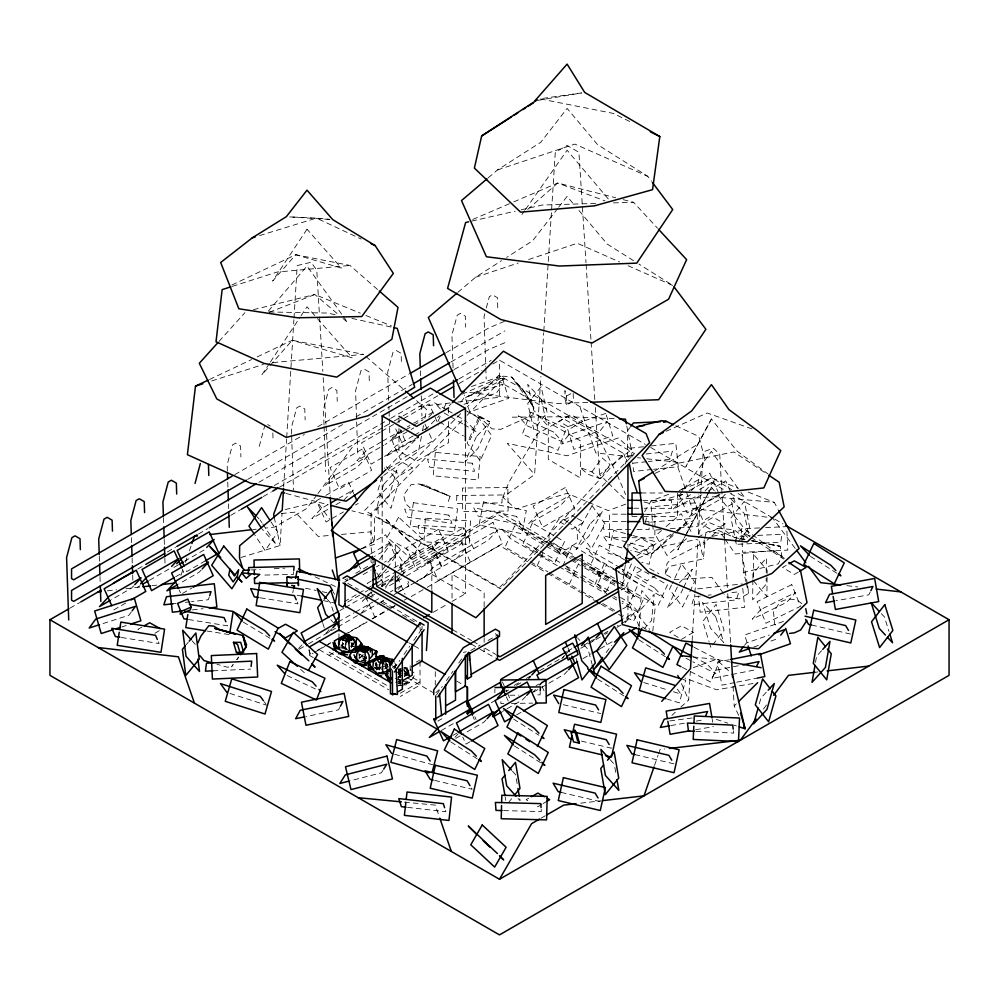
<?xml version="1.0" encoding="UTF-8"?>
<svg xmlns="http://www.w3.org/2000/svg" width="999" height="999" viewBox="0 0 999 999"><rect width="100%" height="100%" fill="white"/><g stroke="black" fill="none" stroke-linecap="round" stroke-linejoin="round"><path stroke-width="0.75" stroke-dasharray="5 3.75" d="M420.03 661.338L420.03 685.077L400.312 696.465M352.435 642.844L351.386 647.477L353.221 645.192L353.384 642.757M677.472 493.081L677.384 516.583L644.08 516.458M752.871 579.807L752.672 599.862L766.146 584.178L766.208 578.009M752.884 578.271L752.934 573.638L766.408 557.966L766.221 576.473M345.454 648.988L345.504 646.44M379.283 670.004L379.333 667.444M494.805 692.794L494.955 688.823M540.197 692.207L540.097 694.842L535.564 694.904M680.868 707.117L688.673 699.912L690.321 671.665M692.132 640.821L694.842 594.368M694.929 592.819L698.014 540.172M698.376 533.978L700.636 495.267M700.724 493.718L703.171 451.91L713.336 448.239L719.705 454.108L724.525 537.824M240.946 557.504L280.07 545.516L282.043 513.336M283.654 487.037L286.588 439.023M286.688 437.475L293.893 319.755M293.993 318.206L297.215 265.547L311.101 262.25L316.795 270.267L319.48 315.372M625.786 504.108L608.241 510.601L567.107 493.306L515.971 509.078L502.859 497.265L534.602 474.55L540.909 376.386M541.308 370.167L543.706 332.817M543.806 331.256L551.498 211.426M551.598 209.865L555.294 152.285L567.107 145.467L578.908 152.285L586.001 262.774M405.02 672.402L404.732 676.548L404.458 675.886M363.923 661.226L364.223 656.88M400.849 673.488L400.674 676.048L398.139 676.485M293.681 571.715L293.481 574.363L261.726 575.149M400.062 672.389L400.062 682.667M342.357 642.082L342.445 645.841L343.007 642.632M723.288 593.169L711.825 577.31L674.8 579.682L665.184 574.138L668.793 566.57L703.371 558.878L704.982 542.007L710.489 537.162M639.048 626.51L640.746 609.565L654.208 594.305L651.573 620.479L644.855 628.109M652.784 631.293L655.257 606.655L641.795 590.496L639.173 616.67L649.737 629.37M353.609 642.994L352.709 645.566L352.972 643.393M381.081 666.57L379.57 668.843L377.322 667.694L375.562 666.096L375.961 663.074M735.888 541.72L736.625 536.413L750.212 535.764M386.713 667.869L387.849 664.123L386.713 667.869L384.44 669.005M625.274 565.259L622.152 586.151L616.758 583.041M698.888 534.527L699.475 530.744L708.566 522.29L720.891 527.472L734.352 537.512L745.042 539.56M385.826 666.733L386.251 663.311M352.709 645.566L353.022 643.781L350.924 642.744M665.184 574.138L666.995 563.611L670.242 559.802L704.982 542.007L703.284 545.192L704.357 539.959M815.496 662.437L816.57 656.293L821.727 650.549M421.416 436.426L418.531 451.398L380.444 477.572M422.577 430.432L423.726 424.438M424.887 418.456L426.61 409.465L414.935 399.263M407.617 675.724L408.304 667.906L403.858 667.507M292.757 592.819L293.319 589.934M404.483 673.064L405.769 675.923L406.468 672.627L404.283 670.679M704.707 538.461L705.756 533.953L718.293 528.434L733.903 529.645L743.468 536.875L743.843 538.985L746.865 539.597M645.242 522.677L647.315 514.647L692.195 510.614L690.122 518.643L648.339 522.402M259.265 446.353L264.56 426.436M484.79 313.736L484.04 316.571L485.739 366.483M486.313 308.042L489.335 296.666L492.495 294.842L497.44 297.702L497.789 308.629M759.352 703.721L760.976 697.976L767.12 691.296M381.905 476.973L377.672 491.333L390.959 508.354L398.576 482.517L385.289 465.484L384.44 468.356M625.262 464.011L627.709 455.956L633.878 455.294M209.253 597.015L208.379 599.712L191.483 601.66M180.906 575.412L182.904 569.617M185.414 562.375L186.925 558.029M189.435 550.786L191.433 544.992M654.532 765.434L658.041 755.294M658.553 753.845L660.052 749.5L664.685 748.963M400.087 669.105L397.49 672.364M401.885 685.289L408.866 684.39L409.627 682.242L398.464 683.691M341.621 648.226L343.519 643.256M448.289 501.423L450.124 496.316L418.831 483.903L411.051 484.69L403.584 495.142L405.856 503.908L410.102 507.842M502.859 497.265L508.766 482.517L537.212 433.978L567.107 416.72L616.221 418.781M405.769 675.923L407.442 672.002L405.794 668.93L403.821 668.119M537.212 565.671L543.568 551.523M569.318 584.215L578.846 562.986L572.165 559.128M606.518 591.433L610.963 581.53M631.48 563.836L621.952 585.052L616.608 581.967M438.149 421.153L441.333 414.086M443.893 408.429L447.077 401.361M671.528 585.039L669.517 589.248L682.517 607.03L694.567 581.755L681.568 563.973L672.202 583.628M677.322 587.062L667.282 608.129L680.282 594.467L682.954 588.848M683.628 587.449L692.332 569.193L679.332 582.842M752.047 540.796L780.132 546.303L781.942 556.281L778.333 563.836L743.756 572.427L745.841 581.393M870.204 592.032L868.855 594.805L835.988 600.761M377.585 666.633L376.386 669.068L380.631 670.242M404.308 670.516L405.582 668.056L408.017 669.617L408.841 674.612M711.438 418.993L685.863 466.683L711.438 418.993L737.012 451.061L767.994 473.938M708.591 492.495L677.834 549.875L685.863 534.89M686.6 533.528L711.438 487.212L714.322 490.834M709.302 491.171L711.438 487.212M339.722 707.467L338.424 709.864L306.356 716.483M405.232 672.976L408.116 667.769L411.163 670.429M400.724 680.569L398.751 684.003L408.529 683.316L411.039 679.832M644.63 511.638L651.061 500.936L671.415 493.269M382.917 770.366L381.343 772.826L350.224 780.806M269.518 363.336L261.838 374.9L268.931 366.82M270.367 362.05L300.187 317.07M301.049 315.784L307.005 306.793L315.222 316.071M399.038 671.49L400.749 668.943M360.115 654.12L358.953 655.844L360.227 657.704L362.762 654.32M394.093 668.556L399.85 660.327M403.971 654.445L409.727 646.241M413.836 640.371L422.077 628.621M436.551 694.717L442.307 686.488M446.428 680.606L452.997 671.228M458.766 663.011L462.05 658.304M521.965 214.51L524.625 210.727M525.511 209.465L567.107 150.187L609.228 200.087M379.495 559.515L390.696 543.743L403.171 562.425L398.002 569.692M377.485 576.997L386.089 564.872M386.501 569.093L377.859 579.258M387.362 567.869L400.287 549.687L387.812 562.449M393.693 575.761L385.939 586.675L376.798 572.989M591.932 471.903L602.022 457.829L610.077 464.61L599.987 478.671L588.074 474.313L580.019 467.532L591.932 471.903L599.987 478.671M393.818 668.231L395.904 665.334L393.032 668.381M606.168 652.584L611.463 645.342M682.916 490.384L678.309 496.665L682.367 494.418M683.84 489.123L711.438 451.386L738.298 488.723M131.331 611.925L128.883 615.272L100.949 624.238M231.431 666.957L233.217 664.522L231.431 666.957L227.098 667.17L217.008 664.285M236.788 659.665L238.574 657.242M236.888 659.552L238.699 657.092M317.02 494.767L306.83 508.491L274.725 527.035L265.459 528.109M317.957 493.518L355.007 443.606M763.486 709.04L767.195 704.045M630.019 427.422L627.447 430.769L627.522 454.433L628.671 460.339M460.851 402.098L464.323 397.577L503.234 384.053L496.278 393.107L463.136 404.62M328.971 629.695L326.124 633.378L324.712 629.095M744.53 645.329L746.278 643.056L769.292 635.002M557.767 208.404L532.542 240.846L506.643 257.405M558.691 207.205L567.107 196.391L575.112 205.906M712.724 644.855L724.088 630.194L716.046 604.395L702.772 621.49L709.04 641.558M363.299 660.439L365.884 657.142M738.174 541.62L749.65 527.372L744.317 501.336L730.931 517.957L735.077 538.211M508.491 802.559L512.325 797.851M342.357 648.363L343.856 646.528M186.251 644.667L188.174 642.332M366.608 656.493L364.747 658.716L358.916 657.479M268.319 311.139L307.005 266.059L342.257 314.972M269.942 365.671L292.22 340.284L363.524 354.37L270.941 362.749M218.993 341.433L244.88 312.699M467.145 415.309L499.787 381.818L623.701 453.546L506.78 580.594L499.5 587.512L378.296 517.544L377.897 506.855L462.787 419.767M133.729 585.776L131.606 588.049L111.538 599.637M201.149 570.042L199.026 572.315L178.958 583.891M401.885 430.07L392.345 440.284L409.74 430.232M343.993 500.049L353.521 489.835L338.798 498.326M428.696 417.195L433.991 411.526L411.251 424.65M298.589 648.551L302.822 644.005M328.571 632.28L331.755 628.87M365.721 597.827L362.537 601.236L369.23 597.377M366.77 596.69L371.016 592.157M360.689 613.748L370.217 603.521M399.95 577.022L394.655 582.692L385.289 588.099M400.999 575.886L404.183 572.477L400.162 574.8M395.691 582.092L400.986 576.423M402.048 575.287L405.232 571.878L468.981 535.064L459.453 545.279L406.406 575.911M398.089 589.522L402.335 584.989L394.305 589.622M427.335 563.823L436.875 553.608M427.809 563.548L437.337 553.334M424.113 577.272L433.653 567.045L497.864 529.97L488.336 540.184L416.571 581.63M456.231 558.728L465.759 548.513M454.945 737.299L458.116 733.903M485.989 719.904L483.878 722.177L465.147 732.991M530.719 676.136L528.608 678.408L531.281 676.86M705.057 490.996L714.585 480.781L697.202 490.821M525.711 696.453L522.527 699.849L502.46 711.438M561.775 658.728L564.959 655.319M566.008 654.195L570.254 649.65M532.28 692.819L535.464 689.41M725.299 494.23L721.066 498.776L688.96 517.32L698.488 507.092L719.892 494.742M592.832 641.321L594.942 639.06M567.569 670.866L564.398 674.275L548.339 683.541M624.937 622.789L634.465 612.574L623.763 618.756M677.222 531.967L688.423 520.579L674.637 532.467M363.224 654.482L359.19 658.553L363.186 660.751M387.175 468.306L418.668 436.563M425.187 429.995L439.31 415.771M449.088 405.919L451.261 403.733M460.614 413.698L364.623 510.414L500.349 588.773L634.515 453.583L498.788 375.224L467.157 407.105M376.049 670.104L379.558 666.62M738.673 715.346L734.203 705.943L736.325 703.833M377.897 506.855L371.054 513.361L371.054 547.352L372.415 556.381M392.632 667.644L395.904 664.622M435.914 692.632L439.185 689.61M671.94 715.359L675.287 712.262M527.734 209.428L557.704 183.017L615.721 197.765M711.588 536.201L718.194 530.382L734.352 537.512L744.68 539.435M691.383 490.671L697.589 484.153L704.632 458.179L698.813 436.451L674.924 425.362M661.55 530.494L655.806 535.452L667.007 555.494L686.538 538.661M666.146 526.535L681.081 513.661L692.282 533.716M673.488 533.454L651.947 553.758L676.073 532.954M488.186 177.859L497.465 169.967L540.809 142.245L567.107 108.416L597.577 144.655L647.789 176.336L651.485 181.256M457.854 292.37L475.574 277.272L501.473 260.714M607.155 481.93L599.6 474.55L631.343 449.75L626.623 425.287M376.66 664.635L376.773 666.708L376.536 665.571L379.882 663.199M398.763 673.426L400.537 672.165L400.437 668.943M358.941 658.441L362.312 656.131M398.364 681.568L403.009 678.421M397.427 677.959L401.336 675.461M654.507 471.166L697.914 444.105M403.946 684.39L412.337 679.17L415.222 673.963L412.175 671.316M636.962 555.556L675.199 531.73M676.523 530.906L693.668 520.217M154.932 633.254L161.488 629.345M656.256 575.312L647.077 580.794L635.277 573.751L643.144 569.368M798.251 572.115L794.317 574.462L782.517 567.42L787.761 564.497M541.808 804.37L537.874 806.717L535.252 805.144M543.119 803.583L547.052 801.235M376.91 586.463L392.894 576.997M400.886 572.252L498.114 514.647L546.653 542.619M747.652 585.764L748.626 593.356L739.035 598.913L725.923 596.828L724.163 594.393M234.777 474.637L304.345 434.478M317.732 426.748L408.716 374.225M446.178 352.597L488.986 327.872L504.87 321.154M247.602 479.408L342.595 424.563M355.981 416.845L412.175 384.403M450.974 362L504.87 330.881M258.866 482.292L408.716 395.766M454.195 369.505L488.986 349.425L504.87 342.707M274.363 485.514L389.423 419.081M390.771 418.306L434.915 392.819M459.003 378.908L491.108 360.377M70.017 608.141L79.645 602.584M137.7 569.068L144.455 565.172M167.395 551.923L175.499 547.24M198.451 533.99L207.904 528.533M230.844 515.284L241.646 509.053M263.249 496.578L271.353 491.908M279.445 487.225L383.404 427.21M384.44 426.61L392.844 421.753M394.205 420.979L401.835 416.571M403.171 415.796L438.748 395.254M459.003 383.566L481.955 370.317M492.744 364.086L499.5 360.189L645.304 444.355M380.332 432.08L361.601 442.894L371.128 464.11L383.166 457.167M381.668 431.306L393.706 424.35M397.003 422.452L402.347 419.368M403.683 418.593L429.108 403.908L438.648 425.137M381.193 442.008L366.471 450.499L356.943 460.714L383.703 445.267M382.53 441.233L398.589 431.968L389.048 442.182L385.04 444.493M407.23 426.973L409.902 425.424M404.358 430.606L390.984 438.336L400.512 459.552L432.617 441.021L428.808 432.53M405.694 429.832L412.387 425.974M413.723 425.199L423.089 419.792M137.387 587.25L140.06 585.714M149.425 580.307L169.505 568.718M411.076 429.47L413.761 427.922M173.826 567.457L179.183 564.373M184.528 561.276L204.608 549.7M413.249 435.901L395.854 445.941L386.326 456.156L418.431 437.624M414.585 435.127L427.972 427.41M125.724 603.034L113.674 609.989L112.412 607.155M175.662 576.748L183.679 572.115L182.417 569.28M384.503 456.393L403.234 445.579L394.343 425.774M418.569 436.725L406.531 443.681L400.174 429.533M205.407 560.814L186.676 571.628L185.402 568.806M320.542 498.451L316.533 500.761L326.061 521.99L343.456 511.938M325.899 495.354L348.639 482.23L353.721 493.543M328.097 504.507L321.416 508.379L311.875 518.593L327.934 509.315M182.442 593.468L191.808 588.061M335.964 504.682L342.645 500.824M355.494 504.994L358.166 503.446M361.638 548.688L385.726 534.777L395.254 556.006L384.553 562.175M370.542 553.97L390.609 542.395L381.069 552.609L374.388 556.468M355.744 573.289L367.757 566.346M344.368 582.205L348.376 579.895M363.149 574.537L371.178 569.905M376.523 566.82L379.195 565.272M371.203 581.093L367.195 583.416L368.456 586.238M377.897 577.235L388.599 571.053M393.943 567.956L399.3 564.872L403.109 573.364M344.293 601.66L357.679 593.93M359.016 593.169L365.709 589.298M367.045 588.523L371.054 586.213M377.747 582.355L396.478 571.54M397.814 570.766L499.5 512.05L551.685 542.182M347.739 602.035L359.752 595.092M365.085 592.007L367.757 590.471M381.431 585.614L393.481 578.658M394.817 577.884L398.826 575.574M339.922 610.589L343.931 608.279M345.267 607.504L363.998 596.69M372.028 592.057L365.334 595.916L374.875 617.145M381.393 586.65L393.431 579.695M370.567 596.603L374.575 594.28M397.04 581.318L405.057 576.685M338.112 622.065L354.158 612.799M355.507 612.025L372.889 601.985M374.238 601.211L379.583 598.114M390.284 591.945L392.969 590.397M299.138 649.275L307.168 644.642M308.504 643.868L336.601 627.647M337.937 626.873L358.017 615.284M362.025 612.974L379.42 602.934M380.756 602.16L383.429 600.611M396.903 592.807L411.613 584.315M416.97 581.231L430.344 573.501L465.397 593.743L465.397 442.332M380.731 602.31L383.416 600.774M394.118 594.592L398.126 592.27M399.463 591.495L408.828 586.088L406.293 580.431M415.234 582.405L409.877 585.489L407.979 581.243M317.332 650.349L326.698 644.942M328.047 644.18L330.719 642.632M344.093 634.902L366.845 621.778M372.19 618.681L385.577 610.963M390.921 607.867L394.942 605.556M404.308 600.149L406.98 598.601M309.365 649.762L309.365 655.344L313.062 653.209M314.298 652.497L324.488 646.615M325.799 645.854L331.056 642.819M348.314 632.866L367.045 622.052M372.39 618.955L389.785 608.915M391.121 608.141L395.142 605.831M411.201 596.553L425.911 588.061M427.247 587.287L499.5 545.579L527.597 561.8M340.921 645.267L343.544 643.743M329.083 655.344L334.34 652.31M433.291 612.275L446.665 604.557M452.023 601.46L465.397 593.743M678.933 490.946L709.715 473.176L718.606 492.982M690.509 494.692L682.479 499.325L672.951 509.54L698.363 494.867M701.635 494.855L693.606 499.488L703.146 520.704L735.252 502.172L731.443 493.681M708.328 490.996L725.724 480.944L730.806 492.27M416.333 662.075L420.03 659.939M719.243 494.393L687.125 512.937L677.597 491.708M470.766 650.474L480.107 645.079M488.111 640.459L497.465 635.064M400.312 693.219L420.03 681.83L411.963 677.185M621.253 590.072L627.946 586.213L627.946 619.73L617.245 625.911M622.901 608.828L629.595 604.957L639.123 626.186M437.812 721.116L441.895 718.768M567.569 651.198L572.927 648.101M514.223 685.389L520.904 681.53M526.261 678.433L530.269 676.123M539.635 670.716L563.723 656.805M583.791 645.217L587.799 642.906M589.148 642.132L594.492 639.035M603.858 633.628L607.879 631.318M505.856 691.533L508.541 689.997M516.57 685.351L521.915 682.267M580.781 648.276L603.533 635.152M604.87 634.377L607.542 632.829M616.907 627.422L623.601 623.563M441.321 730.519L454.695 722.789M491.271 702.722L495.279 700.399M536.101 685.664L538.773 684.115M582.929 658.628L590.958 653.995M600.324 648.588L613.698 640.859M452.822 735.451L456.843 733.141M533.628 692.045L540.309 688.186M541.645 687.412L547.002 684.315M455.781 738.398L463.811 733.753M469.955 741.795L465.946 744.105L462.774 737.037M516.645 714.834L521.99 711.75M540.971 818.256L544.992 815.933M141.821 627.147L137.887 629.345L140.509 630.906M528.696 798.201L526.073 799.675L530.007 802.022M566.483 396.091L573.164 392.382L573.376 401.111L566.695 404.832L565.109 399.35L564.91 390.609L566.483 396.091L566.695 404.832M689.123 490.671L712.112 477.934L738.136 488.161M398.613 670.529L402.16 668.706M231.868 285.002L295.754 254.72L350.012 265.447L378.109 289.985M209.503 379.495L251.561 359.553M257.168 356.905L292.22 340.284L352.172 357.829L316.246 317.232M655.119 473.339L675.624 463.761L733.853 451.96L767.494 474.4M638.036 558.354L664.372 546.041L697.377 539.36M666.146 431.281L707.192 413.012L751.985 428.896M381.63 667.394L387.912 664.647M462.237 394.168L503.396 376.161L511.65 377.085L522.677 389.373L533.878 407.667L533.029 414.922L500.786 429.333L491.995 428.871L477.26 414.785L489.51 421.765L467.32 411.675M472.727 219.468L512.387 202.46M513.798 201.848L557.704 183.017L605.057 200.936M269.193 312.337L314.835 294.493L360.302 313.187M681.58 489.435L712.112 477.934L731.58 489.635M693.356 667.657L716.246 659.377L729.707 661.862M361.476 548.838L374.513 544.255L374.363 516.545L351.86 510.789M783.491 621.403L744.667 635.002L748.176 646.191M753.671 647.09L759.415 645.079M770.916 641.046L778.109 638.523M471.416 386.501L501.673 375.986L508.628 398.376L469.717 411.9L464.51 395.104M497.465 169.967L574.862 144.093L647.789 176.336M475.574 277.272L518.331 262.987M528.646 259.528L577.297 243.269L619.592 261.975M121.791 626.922L126.199 625.511M232.292 286.376L277.21 272.028L350.012 265.447M211.726 380.944L263.424 364.435M259.578 235.602L316.446 218.107L329.782 219.343M682.654 494.468L649.762 503.496L640.122 500.899M253.409 309.69L314.835 294.493L338.299 314.498M285.152 509.577L317.357 501.935L327.859 504.632M463.311 652.422L466.233 651.76M471.653 221.129L515.184 211.201M521.191 209.827L542.207 205.032L597.951 203.371M712.387 536.313L740.896 530.531L749.949 536.575M729.332 659.727L717.494 662.087L721.915 685.164L735.227 682.504M738.323 665.734L716.133 670.167L711.725 678.533L754.632 669.954M736.713 682.205L757.429 678.071M375.287 668.568L377.872 668.056L381.106 670.529M670.791 725.599L685.764 722.939M696.241 721.091L703.733 719.767M695.529 729.782L713.498 726.598M753.071 683.491L716.658 689.785L685.002 678.109M537.862 100.387L581.655 92.932L539.76 98.801L613.623 113.474L631.293 122.29M669.805 720.928L692.557 717.894M396.303 686.013L400.499 685.476M419.218 406.531L450.099 402.972M457.817 402.073L499.5 397.265L499.5 360.189M253.109 529.532L256.194 529.17M107.38 590.846L116.646 589.785M125.899 588.711L141.346 586.925M152.148 585.676L156.781 585.152M814.747 672.315L817.831 671.965M580.706 803.159L600.774 800.836M173.064 603.771L176.124 603.421M185.339 602.36L189.947 601.835M192.332 609.914L203.084 608.678M697.639 588.848L742.245 583.928M700.424 596.053L694.268 596.728L691.745 604.807L736.338 599.875L738.873 591.808L729.645 592.819M708.116 595.204L711.188 594.867M643.481 446.765L631.168 448.089L632.08 456.843M651.186 445.954L675.824 443.319L678.271 466.695L653.633 469.318M646.191 453.983L672.377 451.186L669.917 459.253L648.363 461.55M632.966 463.199L646.828 461.713M652.097 469.48L633.616 471.453L632.692 462.687M281.318 513.523L295.142 512.125L318.256 536.463L330.607 535.364M395.517 682.217L401.173 681.668M402.585 681.53L406.83 681.118L408.866 684.39M660.963 529.557L653.234 530.257L652.834 525.861M670.254 528.721L698.101 526.223L696.028 502.809L651.161 506.843L652.709 524.4M341.408 534.415L370.729 531.83L374.513 544.255M397.964 669.005L400.761 668.806M651.061 500.936L713.211 496.79L774.3 502.372L777.959 509.14M250.999 569.954L260.264 569.455M274.151 568.718L284.952 568.144M759.54 527.922L741.433 528.783L742.057 541.982M765.571 527.634L786.688 526.635M757.754 535.402L781.892 534.265L780.781 542.22L735.526 544.368M212.974 670.816L250.699 669.105M361.501 660.389L367.058 660.164M587.724 402.385L556.905 403.534L467.245 392.132M613.436 202.909L633.566 202.298L657.492 228.172M400.449 669.305L398.214 669.342L400.686 670.004M509.827 695.242L518.918 695.129M503.921 703.521L500.886 703.558L500.836 699.15M511.488 703.421L532.667 703.134M512.25 417.17L567.107 416.72L597.002 433.978L616.558 473.588M350.549 646.54L353.434 646.54M641.146 492.944L662.337 493.031M642.757 500.324L671.515 500.437L671.615 508.379L644.367 508.266M633.766 508.216L642.844 508.254M626.186 514.198L609.527 514.135L609.44 537.637L626.086 537.699M644.343 514.273L654.944 514.323L654.845 537.824L632.142 537.724M631.967 516.408L642.569 516.446M626.273 521.578L603.571 521.49L603.671 529.42L630.918 529.532M645.953 521.653L648.988 521.665L649.025 525.636M636.962 529.557L649.075 529.607L649.05 526.96M269.081 311.975L327.747 313.062L335.302 314.722M503.558 810.601L541.358 811.563L541.158 808.915M398.651 685.464L401.623 685.601M696.028 731.355L733.753 733.091L733.403 730.431M385.527 667.832L388.286 667.969M329.658 219.43L289.435 216.883L316.446 218.107L361.188 239.048M404.458 802.147L435.277 805.119L439.298 816.707M693.106 656.955L716.246 659.377L730.232 672.252M340.721 646.803L346.403 647.439M407.542 807.367L445.941 811.75L445.067 809.053M631.343 456.98L595.829 452.884L579.782 406.531M637.512 457.692L640.596 458.054M646.778 458.766L676.111 462.15L692.17 508.491L772.439 517.769L795.604 548.963M846.852 585.676L857.654 586.925M260.314 597.814L298.027 603.871L296.815 601.136M188.461 619.542L227.685 625.849L226.473 623.101M206.905 631.006L229.533 634.652M374.3 667.382L381.468 668.531M121.416 637.474L159.128 643.531L157.917 640.796M398.539 671.49L401.223 671.952M398.201 676.872L400.874 677.334M398.539 682.255L401.223 682.717M751.136 540.734L780.132 546.303L752.909 540.809M305.457 588.236L316.146 590.446M322.265 591.695L326.848 592.644M297.053 595.204L301.636 596.153M323.027 600.549L335.239 603.071M343.094 648.538L347.49 649.5M351.923 318.394L392.707 327.372M811.538 624.999L850.649 634.09L849.212 631.668M563.261 704.682L600.774 713.561M581.381 741.108L611.4 748.201L609.939 745.766M634.964 754.607L673.988 763.835L672.527 761.4M561.226 792.407L600.237 801.635L598.776 799.2M434.677 780.406L472.19 789.285L470.729 786.85M623.151 199.65L633.566 202.298M398.763 672.976L401.236 673.638M625.486 533.566L613.748 530.382L608.004 553.146L624.15 557.529M632.817 535.564L654.832 541.533L649.1 564.298L641.758 562.312M621.94 547.877L608.728 544.28L602.996 535.614L644.093 546.765L649.825 555.444L630.744 550.262M286.214 493.456L317.357 501.935L329.982 519.692M394.593 754.27L432.654 764.747M682.742 679.37L685.701 680.294L679.32 702.871L667.469 699.188M643.831 682.554L667.544 689.909M673.463 691.745L680.868 694.043L676.311 687.712M229.932 693.456L266.721 705.207M716.283 719.367L727.796 723.139M733.553 725.024L736.425 725.961M398.351 669.318L402.46 670.891M748.263 492.145L774.3 502.372M365.984 315.522L391.558 326.036M628.046 265.709L673.151 285.652L638.836 263.998M345.592 647.814L341.196 645.279M359.103 654.02L363.161 655.893M287.175 675.561L316.658 689.535M395.354 678.371L400.874 681.006M315.085 576.823L335.801 586.75M366.67 657.979L363.998 656.68L360.202 657.33L358.691 653.783M694.018 647.252L719.742 660.539L710.764 682.055L690.446 671.565M693.318 656.78L706.855 663.773L715.846 673.688L692.819 661.813M686.051 658.316L691.47 661.113M682.329 667.369L689.098 670.866M576.098 517.757L572.165 515.559L560.364 522.14L566.92 526.048M577.41 518.481L583.965 522.14L572.165 529.183L568.231 526.835M649.7 568.631L658.878 573.751M452.634 629.732L471.565 640.546M472.914 641.321L479.682 645.179M485.089 648.276L495.904 654.457M650.699 447.477L724.949 490.347M730.344 493.469L773.551 518.406M774.899 519.18L783.004 523.863M781.942 556.281L772.314 550.736L735.289 553.995L725.599 539.959M624.8 559.964L599.375 545.292L589.847 566.52L615.259 581.193M614.46 569.143L595.729 558.329L586.188 548.114L618.306 566.645L627.834 576.86L615.796 569.917M616.945 571.391L606.243 565.209L596.715 586.438L606.081 591.845M618.281 572.165L638.349 583.753L628.821 604.969L622.127 601.111M553.021 542.957L574.425 555.319M579.782 558.404L614.56 578.483M619.917 581.58L627.946 586.213M576.248 558.329L558.866 548.289L568.394 558.503M577.597 559.103L582.941 562.187M584.278 562.961L590.971 566.82L600.499 577.035L581.768 566.221M618.481 582.704L593.056 568.031L602.597 578.246L615.971 585.976M619.817 583.478L625.174 586.575L634.702 596.79L617.307 586.75M549.962 543.681L519.18 525.911L528.721 536.126L544.767 545.392M548.001 543.394L572.265 557.392M573.613 558.166L580.357 562.05M581.705 562.824L615.409 582.255M545.404 543.681L514.635 525.911L505.094 547.14L529.183 561.038M546.74 544.455L570.829 558.354M581.53 564.535L614.972 583.841M620.329 586.937L643.069 600.062L633.541 621.291L622.839 615.109M571.066 560.052L580.431 565.459M546.103 546.166L560.826 554.67L551.298 544.455M538.911 550.362L501.448 528.733L510.976 538.948L536.401 553.621M540.247 551.136L561.65 563.486M565.671 565.809L580.382 574.3M581.73 575.074L609.827 591.296M620.529 597.477L629.894 602.884L639.422 613.099L622.027 603.059M614.098 596.478L616.783 598.026M537.737 554.395L557.804 565.983M559.153 566.758L580.556 579.108M581.893 579.882L604.632 593.019M612.662 597.652L616.683 599.974M530.519 561.813L547.914 571.853M549.25 572.627L580.019 590.397M581.356 591.158L596.078 599.662M602.772 603.521L614.81 610.476M531.605 564.11L546.328 572.614M547.664 573.376L594.492 600.424M601.186 604.283L613.224 611.238M618.581 614.323L627.946 619.73M267.72 424.612L270.192 426.036M373.102 563.261L371.054 562.087L371.054 558.553M499.5 636.238L495.417 633.89L495.417 629.183M471.403 644.143L479.433 648.776M480.132 649.313L495.492 658.054M382.18 601.311L417.232 621.553M347.739 583.341L358.416 589.51M367.757 594.904L373.102 597.989M381.106 602.609L385.114 604.919M386.451 605.694L393.119 609.552M402.435 614.922L416.833 623.239M408.978 642.832L412.912 645.092M414.223 645.854L422.065 650.386M456.68 681.106L463.449 685.002M391.808 665.546L397.19 668.643M398.526 669.417L403.908 672.527M405.244 673.301L410.626 676.398M350.986 645.217L353.658 646.765M384.44 664.535L388.449 666.845M397.814 672.252L400.487 673.801M407.18 677.659L432.604 692.344M329.083 652.097L388.211 686.238M319.23 649.65L388.636 689.722M309.365 655.344L313.386 657.667M466.371 410.814L479.695 418.569L470.117 439.772L464.785 436.663M446.503 409.715L434.515 402.734L443.032 411.838M447.839 410.502L455.831 415.147M457.167 415.921L466.496 421.353M444.093 412.974L449.425 416.084M450.749 416.858L462.737 423.838M464.073 424.612L476.061 431.593L467.557 422.49M439.485 421.928L463.461 435.889M384.79 663.473L387.662 665.184L387.15 666.945L388.087 665.809L385.289 661.475M738.074 493.543L744.567 497.44L739.185 489.972M243.257 622.052L270.654 638.661M633.553 260.664L607.155 244.006L576.111 207.105M810.439 556.356L837.062 573.376M642.469 626.985L646.278 629.42M639.073 639.909L665.696 656.942M597.652 679.133L624.275 696.166M513.536 719.03L538.898 735.252M514.435 745.941L541.058 762.974M450.924 741.982L477.547 759.015M342.957 647.14L346.541 649.45M567.519 521.915L563.861 519.492L558.953 518.931L549.238 533.966L548.738 539.423L550.536 543.044L565.871 549.9L576.51 543.006L577.385 539.547L577.272 530.869L576.048 527.572L568.731 522.727M751.248 537.437L783.603 559.028M801.872 603.796C795.966 597.814 786.425 598.026 779.695 602.497L773.526 611.95L774.587 623.801L777.522 627.459M398.389 673.501L403.022 676.81M784.427 558.441L745.042 529.358L715.284 492.032M342.982 318.494L347.677 322.502L343.156 316.221M365.859 356.418L404.42 390.085M631.343 449.75L618.244 437.937L567.107 455.781L507.192 443.356L534.602 474.55M300.662 669.355L306.156 674.387M608.229 482.992L625.474 499.862M404.895 671.216L406.743 673.039L406.743 675.486M398.514 679.02L400.686 681.168M256.993 516.795L259.103 518.956M380.394 667.906L381.993 669.555M384.915 666.583L386.75 668.531M597.777 584.353L607.317 594.567M566.733 566.945L575.199 576.023M533.553 547.265L539.91 554.083M540.971 555.219L543.094 557.479M327.385 599.475L330.432 602.759L333.279 611.351M330.819 619.742L333.866 623.026M881.38 613.661L884.44 616.97L888.935 631.306M577.809 638.236L579.857 640.471M583.953 644.929L588.049 649.4L591.957 663.786M747.602 537.4L736.275 524.862L730.943 498.826L744.33 513.636L749.075 536.775M610.164 759.715L614.298 764.31M512.475 771.191L515.571 774.65L517.445 785.389M518.044 798.426L520.117 800.736L519.58 797.664M191.983 640.671L196.129 645.329M403.059 669.405L406.206 673.026L405.906 676.86M364.847 656.38L366.67 658.778M374.925 667.17L376.398 669.143M264.285 701.86L265.909 704.083M724.712 538.686L721.191 533.578L708.091 531.505L698.501 537.05L703.371 558.878M345.317 646.915L346.915 649.225M270.929 521.815L277.734 532.13L265.147 550.624L254.932 535.139M260.152 520.042L261.85 522.614M262.7 523.901L276.311 544.542L262.013 529.008M394.617 662.812L396.091 665.134M398.251 673.701L400.537 677.697M333.191 591.82L334.478 594.218M617.232 474.962L625.599 494.493M605.744 641.895L607.017 644.717M567.907 647.702L569.817 651.947M425 424.038L428.171 431.118M542.02 686.313L544.567 691.97M473.638 548.676L464.098 527.46L400.349 564.273L404.158 572.752M460.876 540.896L470.404 562.125M502.422 681.942L506.868 691.845M507.504 693.269L510.039 698.925M506.293 696.728L508.204 700.961M432.455 545.729L441.995 566.945M431.993 546.003L441.521 567.22M474.812 716.67L476.086 719.505M473.026 716.658L474.3 719.492M397.452 577.372L405.07 594.355M359.328 566.046L360.602 568.881M371.004 591.895L373.539 597.564M308.741 649.974L310.652 654.22M179.196 589.997L180.469 592.832M681.43 683.603L688.673 699.912M398.464 678.396L401.099 684.402M623.701 453.546L626.885 462.137M322.814 623.364L324.238 627.659M709.49 642.994L710.826 647.29M576.111 658.341L576.898 661.213M746.191 582.892L748.626 593.356M735.376 539.66L736.263 543.993M274.25 517.282L280.07 545.516M747.389 584.278L742.132 554.47L743.756 572.427M614.835 767.382L616.171 775.049M505.244 797.252L505.781 800.324M712.262 719.367L712.762 722.265M372.864 559.39L373.314 562.4M375.162 662.687L375.562 666.096M742.719 588.311L744.767 607.292L700.174 612.212L698.426 596.153M420.03 627.434L420.242 630.394M409.003 674.5L408.828 671.902L404.895 667.257L409.115 672.277L409.165 677.085M586.101 264.335L591.008 340.597M591.108 342.145L594.805 399.737M595.304 407.517L599.6 474.55M376.323 662.362L376.536 665.571M408.017 669.617L408.316 674.475M319.58 316.92L322.814 371.366M323.189 377.585L325.961 424.238M326.049 425.799L330.219 495.779M724.612 539.373L727.384 587.424M727.734 593.631L730.594 643.231M733.066 686.313L734.203 705.943M786.9 531.031L787.799 550.112L742.532 552.26L742.12 543.456M485.789 368.044L486.163 378.971M453.047 367.869L451.923 335.115L457.23 315.197L460.389 313.374L465.334 316.233L465.684 327.173M420.404 370.816L420.616 377.048M421.253 395.766L421.94 416.046M388.661 400.274L387.699 372.19L393.007 352.272L396.166 350.449L401.111 353.309L401.461 364.248M388.873 406.506L388.986 409.627M389.036 411.188L389.248 417.432M389.298 418.981L389.835 434.577M357.717 453.121L355.594 390.734L360.889 370.816L364.048 368.993L369.006 371.853L369.355 382.792M324.013 424.875L323.476 409.265L328.783 389.36L331.943 387.537L336.888 390.397L337.237 401.323M324.063 426.423L325.612 471.665M291.583 434.053L291.371 427.809L296.666 407.892L299.825 406.069L304.782 408.928L305.132 419.867M291.633 435.614L293.494 490.197M227.36 471.128L227.148 464.885L232.455 444.967L235.614 443.144L240.559 446.004L240.909 456.943M227.735 482.042L227.947 488.286M228.484 503.883L228.634 508.566M163.461 517.569L163.674 523.801M164.211 539.398L164.423 545.641M164.847 558.116L165.06 564.36M131.406 537.662L131.618 543.906M132.093 557.942L132.305 564.173M132.68 575.099L132.892 581.331M99.288 556.206L99.5 562.437M99.987 576.473L100.2 582.717M272.839 432.942L273.014 438.411M365.347 657.267L365.397 661.113M627.946 544.243L627.946 547.352M484.14 606.68L484.14 592.732L452.035 574.188L452.035 600.536M484.14 637.674L484.14 642.332M484.14 648.526L484.14 651.635M448.613 407.917L448.613 415.472M448.613 421.516L448.613 442.657L416.496 461.201L398.976 451.073L398.976 428.421M435.277 671.703L435.277 685.014M431.818 589.51L431.818 563.548L395.304 542.469L395.304 569.954M422.065 626.261L422.065 629.283M410.177 665.634L410.177 672.614M400.312 679.707L400.312 688.086M398.976 417.857L398.976 426.91M382.18 476.173L382.18 562.687M382.18 564.235L382.18 587.4M347.103 578.271L347.103 580.631L345.067 579.445L345.067 582.467M338.948 633.828L338.948 638.274M753.671 554.532L753.408 580.756L766.895 596.515L767.157 570.292L753.671 554.532M456.818 495.492L456.555 503.434L501.96 502.909L502.222 494.967L456.818 495.492M425.337 518.344L424.001 541.808L469.193 544.393L470.529 520.929L425.337 518.344M435.352 452.397L433.229 475.799L478.071 479.92L480.194 456.518L435.352 452.397M351.386 645.416L351.298 646.078L351.985 642.981L351.386 645.416M413.361 502.684L410.227 525.973L454.408 532.055L457.53 508.766L413.361 502.684M483.491 501.923L479.021 524.987L521.853 533.678L526.323 510.614L483.491 501.923M383.604 484.478L375.986 510.327L389.273 495.916L396.89 470.067L383.604 484.478M530.756 412.2L522.39 434.016L557.991 450.299L566.358 428.471L530.756 412.2M478.558 417.757L467.17 443.131L480.219 460.814L491.608 435.427L478.558 417.757M476.398 436.65L465.01 462.038L478.059 448.264L489.448 422.889L476.398 436.65M532.367 523.089L522.839 544.318L554.944 562.849L564.472 541.633L532.367 523.089M572.04 545.466L562.512 566.695L594.617 585.227L604.158 564.01L572.04 545.466M635.314 566.333L625.786 587.549L657.891 606.093L667.432 584.877L635.314 566.333M592.082 505.694L578.496 530.706L591.358 548.751L604.944 523.738L592.082 505.694M589.647 524.512L576.061 549.537L588.923 536.138L602.509 511.126L589.647 524.512M398.626 517.232L387.225 537.112L411.438 559.29L422.839 539.423L398.626 517.232M307.005 229.233L272.64 281.056L295.754 254.72L341.371 268.069L307.005 229.233M568.531 435.027L561.55 444.093L600.399 430.507L607.38 421.453L568.531 435.027M541.096 386.713L527.734 403.471L533.803 429.458L547.152 412.699L541.096 386.713M760.951 609.427L752.222 619.218L786.837 602.247L795.566 592.457L760.951 609.427M334.89 475.287L325.362 485.502L357.48 466.958L367.008 456.743L334.89 475.287M411.288 555.456L401.76 565.671L433.866 547.14L443.406 536.925L411.288 555.456M538.024 513.723L528.483 523.938L560.601 505.407L570.129 495.192L538.024 513.723M412.512 467.969L400.711 475.024L388.911 467.969L400.711 461.401L412.512 467.969M582.667 421.278L570.866 428.321L559.065 421.278L570.866 414.71L582.667 421.278M652.597 544.792L640.796 551.835L628.995 544.792L640.796 538.211L652.597 544.792M725.062 523.913L713.261 530.956L701.46 523.913L713.261 517.332L725.062 523.913M693.294 632.33L681.505 639.372L669.705 632.33L681.505 625.749L693.294 632.33M362.125 449.138L330.02 467.669L339.548 488.898L371.653 470.354L362.125 449.138M438.524 529.308L406.418 547.852L415.946 569.068L448.052 550.536L438.524 529.308M492.994 522.365L428.771 559.44L438.299 580.669L502.522 543.581L492.994 522.365M565.247 487.574L533.141 506.118L542.669 527.335L574.787 508.803L565.247 487.574M500.649 378.434L465.384 397.777L506.018 378.346L500.649 378.434M791.77 584.652L757.155 601.61L765.883 623.264L800.499 606.306L791.77 584.652M605.781 413.386L566.933 426.96L573.913 449.338L612.762 435.764L605.781 413.386M507.842 487.524L462.437 488.049L462.699 511.55L508.104 511.026L507.842 487.524M463.424 527.934L418.231 525.349L419.568 533.329L464.76 535.914L463.424 527.934M472.39 463.261L427.535 459.14L429.657 467.17L474.513 471.303L472.39 463.261M448.863 515.159L404.682 509.078L407.817 517.22L451.985 523.301L448.863 515.159M516.558 516.446L473.713 507.754L478.184 516.133L521.028 524.825L516.558 516.446M424.912 485.164L418.831 483.903L450.124 496.316L424.912 485.164M553.821 432.155L518.231 415.871L526.598 425.487L562.2 441.77L553.821 432.155M580.407 440.846L548.289 422.315L548.289 459.39L580.407 477.934L580.407 440.846M654.245 587.687L622.14 569.155L631.668 579.37L663.786 597.902L654.245 587.687M408.903 540.484L384.69 518.306L420.317 552.047L408.903 540.484M715.696 616.708L702.434 602.36L710.489 628.171L723.751 642.507L715.696 616.708M541.008 399.013L527.659 384.34L533.716 410.314L547.077 425L541.008 399.013M525.349 393.057L511.65 377.085L533.878 407.667L525.349 393.057"/><path stroke-width="1.5" d="M422.077 631.718L422.065 661.126L412.212 666.808M465.347 655.157L465.347 686.113L455.494 691.795L455.469 670.716L455.494 700.187L445.629 705.868M467.395 706.505L467.395 687.287L464.71 685.739M631.98 514.935L632.067 492.907L641.146 492.944M501.56 805.519L501.223 818.743L546.59 819.892L547.19 796.403L501.823 795.241L501.635 802.584M540.247 690.883L540.409 686.912L495.005 687.499M693.818 726.236L693.206 739.447L738.473 741.52L739.547 718.044L694.28 715.971L693.943 723.301M358.117 660.689L356.518 659.24L356.78 653.945L358.928 650.636L358.991 646.603L362.312 645.354L361.838 646.041M692.032 642.369L690.496 668.693L661.763 701.323M283.554 488.586L282.23 510.264L239.66 545.704L239.498 557.942L242.445 567.607M338.748 644.505L339.073 639.385M372.964 667.095L373.314 661.9L379.558 655.844L383.516 655.706L384.465 656.468M248.214 574.163L248.689 567.544L294.068 566.421L293.781 570.392M426.423 650.549L428.184 622.727L347.103 575.911L343.032 578.271M638.898 628.046L638.124 635.739L640.047 633.566M405.869 802.222L404.395 815.359L448.951 820.441L451.56 797.09L407.018 792.007L406.193 799.312M208.104 380.157L195.479 386.138L187.4 454.682L250.487 483.154L346.166 501.136L376.635 480.194M347.277 638.935L347.352 638.274L350.237 639.435M251.061 666.458L251.76 661.151L206.493 663.199L205.432 671.166L212.974 670.816M534.84 100.899L567.107 64.111L584.677 92.407L659.815 136.538L652.547 189.673L594.442 205.856L520.579 212.15L474.388 168.107L481.655 135.951L537.3 99.85M348.589 643.144L349.001 640.234L344.605 637.687L342.532 639.897M391.558 664.535L392.307 659.452L383.966 657.479M625.486 563.773L627.722 548.851M119.256 632.242L117.22 645.304L160.976 652.335L164.585 629.12L120.842 622.09L119.705 629.345M187.824 614.56L185.789 627.609L205.394 630.769M229.758 633.191L233.154 611.438L189.398 604.395M346.853 641.333L347.415 638.124L349.35 638.049L347.939 637.861M814.959 665.496L812 682.379L825.411 667.444L829.982 641.358L822.751 649.4M345.517 645.154L346.216 641.508L352.235 639.86L352.797 637.699L355.681 644.355M293.606 588.498L294.168 585.614M295.579 578.421L297.003 571.216L339.772 580.019M335.239 603.071L339.21 582.904M571.977 735.664L569.43 747.127L602.447 754.944M572.627 732.804L574.537 724.213L616.558 734.153L611.45 757.067L605.444 755.644M382.605 664.31L383.254 661.425L379.245 658.678L377.335 659.59M240.522 654.632L245.966 647.227L246.566 644.742L242.745 635.464L214.76 628.396L235.502 634.078L219.53 629.757L213.736 626.123L208.791 625.699L200.924 636.088L197.765 643.281M379.37 666.171L380.269 662.549L386.513 661.213L387.387 659.09L390.01 660.988L390.247 664.672M432.205 772.177L437.649 750.861L396.665 739.572L390.859 762.312L428.921 772.801M180.856 611.5L180.145 614.235L190.372 609.889L191.096 607.167L187.824 599.05L177.597 603.396L180.856 611.5L191.096 607.167M195.042 483.429L200.337 463.511M758.141 708.041L753.671 723.85L766.982 709.377L774.275 683.503L768.144 690.184M385.289 661.475L385.801 659.715L382.917 658.004L384.403 660.401M209.703 595.679L211.014 591.633L166.471 596.74L163.848 604.832L173.064 603.771M354.22 662.524L365.971 665.034L364.922 662.599L365.397 661.113M191.945 543.543L194.443 536.301L197.54 535.951M654.033 766.882L643.993 795.853L602.322 800.661M355.382 645.566L356.943 637.849L349.775 636.55M376.173 654.445L377.297 651.635L367.482 646.815M387.387 669.367L386.513 671.49L381.518 672.564M381.755 660.052L382.043 659.39L384.365 660.089M537.375 746.503L547.377 725.561L516.945 706.106L506.943 727.035L520.891 735.963M641.808 628.371L632.467 647.914L662.899 667.382L672.901 646.44L648.813 631.031M705.706 715.621L707.679 711.488L664.26 719.168L660.314 727.447L669.293 725.861M468.568 652.322L437.812 697.002M870.878 590.659L872.901 586.513L829.57 594.368L825.536 602.659L834.502 601.036M348.676 652.285L349.488 650.699L348.676 641.508L342.345 639.785L341.77 637.524L339.972 638.761M756.53 666.37L759.04 661.588L742.769 664.847M340.372 706.268L342.969 701.473L300.2 710.289L295.667 718.681L304.832 716.795M308.441 670.416L317.57 654.52L293.356 632.342L281.955 652.21L297.352 666.321M785.701 525.424L949.05 619.73L949.05 675.349L499.5 934.889L49.95 675.349L49.95 619.73L499.5 879.27L531.605 823.663L539.635 819.018M643.019 514.31L623.726 546.416L648.576 572.077L709.665 598.076L771.815 573.513L799.15 548.451L778.683 510.501M360.801 646.915L362.362 644.442L357.842 638.823M383.691 769.13L386.825 764.21L345.329 774.862L339.847 783.466L348.738 781.193M806.842 620.516L800.674 629.969L794.455 632.792L789.61 633.416M390.784 661.713L392.407 659.315L393.881 661.638M345.342 603.733L343.032 607.105L338.948 604.745L338.948 575.911L371.054 557.38L375.137 559.727L375.137 564.447L349.712 579.12M373.676 654.582L376.186 650.986L376.386 657.916M390.447 664.947L420.03 622.727L424.113 625.087M394.53 672.015L424.113 629.795M380.407 656.867L380.894 656.181L386.95 658.204L387.187 660.489L389.81 663.311L390.134 668.556L387.187 671.266M602.634 657.417L593.818 669.492L606.243 656.805L623.875 632.642L614.56 642.157M132.155 610.814L135.427 606.356L95.729 619.093L89.186 628.009L99.475 624.712M384.715 660.077L383.329 661.937L381.156 662.724M242.158 652.384L245.966 647.227L243.506 636.513M756.081 719.018L740.334 740.234L669.318 748.438M773.676 695.316L788.498 675.349L814.747 672.315M356.556 649.874L361.401 643.531L359.19 646.528L354.87 646.54M630.869 426.311L633.441 422.952L660.489 421.728M322.327 601.498L317.607 607.629L322.34 621.94M324.225 599.038L330.844 590.446L339.373 616.196L334.64 622.34M342.694 638.398L344.081 636.613L348.476 636.962L348.676 638.199M743.656 646.465L739.285 652.122L749.35 648.601M780.731 635.127L785.102 629.457L773.601 633.491M581.605 645.554L588.261 637.087L595.304 662.999L581.98 679.919L576.898 661.213M659.065 434.44L642.107 455.494L665.109 491.421L715.684 493.069L763.81 487.924L780.768 450.586L757.766 430.944L728.933 409.615L711.438 384.64L691.658 410.939L659.065 434.44L663.311 432.542M504.907 775.299L502.035 778.833L504.982 795.716M508.741 770.591L515.447 762.337L519.992 788.423L514.248 795.491M603.633 764.972L600.761 768.506L605.307 794.592L618.718 778.096L614.173 752.01L607.467 760.251M185.29 645.829L182.417 649.325L185.802 675.461L199.238 659.165L195.854 633.016L189.136 641.171M370.13 658.366L372.44 655.644L372.103 650.511L363.998 645.916L358.416 647.589M377.197 659.29L378.746 657.567L383.166 658.141L383.728 659.39M217.957 342.582L199.313 363.274L216.783 398.913L286.263 437.425L368.094 415.734L414.71 387.225L397.24 328.371L394.218 327.709M134.778 584.64L141.134 577.834L109.028 596.366L99.5 606.593L110.202 600.411M140.572 583.853L146.915 577.035L179.033 558.503L171.616 566.445M176.723 563.698L182.03 558.016L214.136 539.472L206.718 547.427M202.21 568.906L208.566 562.087L176.448 580.631L166.92 590.846L177.622 584.665M348.963 571.141L358.491 560.926L369.193 554.745M303.883 642.869L305.994 640.609L338.112 622.065L332.817 627.747M466.683 713.249L470.916 708.716L438.811 727.247L429.283 737.462L439.985 731.28M467.407 714.397L472.702 708.728L504.82 690.184L497.402 698.126M459.178 732.766L461.301 730.494L493.406 711.95L487.05 718.768M501.785 691.271L506.031 686.725L566.233 651.972M492.532 716.121L499.95 708.179L532.067 689.635L526.76 695.316M531.78 674.999L538.136 668.194M539.697 684.864L541.82 682.604L573.926 664.06L568.631 669.73M596.003 637.924L602.36 631.106M386.089 469.393L364.36 491.283L331.231 530.419L368.868 555.968L475.861 617.744L649.65 442.632L646.053 433.566L503.396 351.198L452.347 402.634M345.217 635.839L345.941 635.114L349.862 635.451L355.532 641.795L355.869 647.015L352.834 649.874M738.461 701.723L757.629 682.704M355.407 652.285L358.154 649.737L363.511 652.335L367.307 651.698L369.093 655.207L369.305 660.539L367.307 662.462L364.772 662.899M345.105 638.686L348.888 639.647M362.212 649.025L363.798 647.614L359.965 648.301L359.54 650.324L356.768 651.623M254.408 578.995L259.752 574.413L251.536 573.726L246.191 578.309L241.696 572.864L249.912 573.551M487.025 178.846L461.501 200.574L486.413 256.755L559.34 266.034L636.75 263.137L672.714 209.54L652.409 182.492M456.668 293.369L428.309 317.507L461.051 391.346L464.148 391.733M252.285 237.837L220.679 262.5L238.848 308.791L297.577 317.782L361.738 316.546L393.331 273.389L375.162 245.592L332.742 219.618L307.005 190.172L286.338 216.696L252.285 237.837L255.195 236.95M391.583 669.243L386.738 672.926L388.486 677.584L390.646 679.17M373.776 660.102L376.398 658.378L378.833 662.162L382.679 662.687L382.679 673.451L378.833 672.926M481.655 135.951L511.351 116.958M513.936 115.31L517.807 112.837M522.976 109.528L525.561 107.88M528.134 106.231L533.304 102.922M768.793 475.274L779.145 482.18L784.165 506.88L747.252 541.945L689.023 535.926L643.731 523.526L638.711 481.006L653.184 471.978M788.785 562.487L800.424 570.254L807.017 602.722L758.503 648.801L681.98 640.896L622.452 624.6L615.859 568.706L634.328 557.205M799.55 571.328L806.106 567.42L794.317 560.839L789.073 563.761M547.052 801.235L549.675 799.675L547.052 798.201M362.837 649.675L364.935 648.438L363.736 648.925L365.035 652.035M347.003 641.633L350.212 639.76L350.149 638.823M232.105 476.186L71.553 568.881L71.553 578.608L73.676 579.832L246.266 480.182M410.052 373.451L444.83 353.371M413.511 383.628L449.637 362.774M256.181 483.828L71.553 590.434L71.553 600.149L73.676 601.386L271.691 487.062M410.052 395.005L452.859 370.279M382.18 473.076L382.18 415.921L430.344 388.112L465.397 408.341L465.397 440.796M436.251 392.045L457.667 379.682M49.95 619.73L68.856 608.816M80.719 601.96L101.249 590.109M113.399 583.091L133.654 571.403M145.804 564.385L164.698 553.483M176.848 546.465L197.103 534.777M209.253 527.759L229.495 516.071M241.646 509.053L261.9 497.365M272.702 491.121L278.097 488.012M440.097 394.48L453.596 386.688M142.745 584.165L148.089 581.068M448.613 407.917L416.496 426.461L398.976 416.346M179.183 564.373L183.192 562.05M131.069 599.937L145.792 591.445L136.251 570.217L104.146 588.761L111.776 605.744M465.397 408.341L417.232 436.151L382.18 415.921M174.313 577.522L151.573 590.646L142.045 569.43L174.151 550.886L181.781 567.869M205.407 560.814L218.781 553.084L209.253 531.868L177.148 550.412L184.128 565.971M330.781 502.972L337.462 499.1M193.144 587.287L213.212 575.711L203.684 554.482L171.566 573.026L178.559 588.586M347.465 509.627L351.486 507.305M360.302 549.45L353.609 553.321L358.703 564.635M354.32 568.056L356.993 566.508M372.54 580.319L376.561 578.009M372.39 585.439L377.747 582.355M369.093 589.697L373.102 587.387L373.102 564.772M338.574 611.363L301.111 632.991L306.83 645.729M309.365 646.965L338.948 629.894L348.801 635.576M333.029 649.825L335.664 648.301M423.926 617.682L429.283 614.597M402.347 680.881L412.212 675.199L412.187 644.268M394.955 693.531L392.495 694.954L392.445 670.903M397.427 692.107L402.347 689.26L402.322 658.341M619.467 587.699L499.962 656.768L497.252 655.232M470.766 674.6L497.465 659.19L497.465 636.575M465.621 675.212L467.395 678.908L471.466 676.548L469.293 652.584M618.581 591.62L499.5 660.364L496.828 658.828M501.148 679.12L620.229 610.364M574.263 647.327L622.427 619.53M567.707 657.217L536.938 674.987L538.848 679.233M572.227 664.81L577.572 661.713M592.295 653.221L598.988 649.362M620.391 637L636.45 627.734M451.486 736.226L443.456 740.858L433.928 719.642L466.046 701.098L472.39 715.247M458.179 732.367L460.851 730.818M492.07 713.835L498.763 709.977M493.094 716.845L501.123 712.212M546.465 696.216L578.583 677.672L569.68 657.866M471.303 741.021L498.051 725.574L488.523 704.345L456.418 722.889L461.501 734.203M512.624 717.157L504.607 721.79L495.067 700.561L527.185 682.03L536.713 703.246L523.339 710.976M546.328 815.159L563.723 805.119L576.073 803.696M499.5 879.27L949.05 619.73M342.932 636.113L334.315 640.946L335.789 645.741L339.098 648.838M144.443 625.686L149.688 622.764L160.177 628.608M277.685 628.646L285.552 624.25L297.352 630.831L285.552 637.874L275.062 631.618M531.318 796.74L537.874 793.094L544.43 796.74M362.637 647.876L367.145 648.276L367.844 650.012M567.045 656.156L576.923 650.711L572.614 643.119L562.737 648.563L567.045 656.156L568.144 659.952L578.021 654.507L576.923 650.711M378.596 657.042L369.305 661.438L370.617 666.308L373.614 669.542M638.711 481.006L644.18 478.446M615.859 568.706L622.789 565.471M335.402 558.004L360.027 549.338M758.853 654.857L790.484 643.768L785.676 628.383M112.962 629.745L101.199 633.528L94.655 611.001L134.353 598.264L140.896 620.791L130.607 624.088M115.909 628.808L120.317 627.397M230.844 286.838L222.153 289.61L216.009 341.77L264.011 363.424L336.8 377.11L391.87 339.26L398.014 307.367L379.283 291.009M195.479 386.138L202.872 383.778M375.774 660.489L364.498 664.06L362.824 666.408L359.19 664.098M346.216 651.773L352.235 650.137M340.072 647.901L335.751 649.05L334.24 646.465L342.744 651.36L344.605 654.158M468.656 221.815L465.646 222.502L447.589 288.411L500.636 319.443L592.007 343.032L668.556 299.25L686.625 259.653L658.528 229.295M366.621 663.461L369.53 662.799M730.818 659.427L760.414 653.508L764.822 676.585L757.429 678.071M373.988 668.831L370.092 669.592L368.419 666.932L376.161 672.227L378.159 675.124M644.255 425.499L636.85 426.848L661.363 420.704L666.495 421.453L673.526 424.712M663.536 421.99L666.495 421.453L663.498 421.59M689.547 730.843L670.079 734.29L667.856 721.266M363.986 665.584L366.583 665.247M209.89 534.527L251.573 529.707M98.114 591.92L101.199 591.57M142.882 586.75L150.599 585.864M161.413 584.615L173.764 583.191M827.097 670.891L868.768 666.083M181.581 611.151L172.365 612.2L169.743 588.848L214.273 583.741L216.908 607.092L209.228 607.966M359.091 647.552L356.106 647.777L356.119 650.337M365.047 647.115L368.019 646.89L368.294 649.45M243.281 570.367L249.45 570.029M354.757 652.147L341.92 652.672L341.67 654.77L341.196 652.247M590.809 402.26L658.628 399.725L705.893 329.295L674.088 286.9M287.862 582.704L254.583 583.528L254.445 577.659M535.701 703.096L546.291 702.959L545.978 679.457L500.586 680.057L500.661 685.926M233.466 642.345L240.722 642.369L243.669 652.422L236.413 652.397L233.466 642.345L237.562 644.405L240.497 654.457L236.413 652.397M627.622 500.262L641.246 500.312M627.709 508.204L632.255 508.216M627.697 514.21L642.832 514.273M627.797 521.578L639.897 521.628M375.274 673.488L388.149 673.601M502.035 810.564L495.991 810.401L495.392 802.459L540.759 803.621L541.058 807.592M391.608 678.196L388.861 678.121L385.552 674.612L389.398 681.705M619.293 418.918L625.436 419.168L626.323 423.763M694.517 731.293L688.486 731.006L687.412 723.051L732.679 725.124L733.216 729.108M361.076 649.725L366.383 650.799M358.216 797.702L401.373 801.86M682.305 655.831L691.558 656.793M406.006 807.192L401.398 806.668L398.776 798.588L443.331 803.671L444.63 807.716M840.671 584.964L820.604 582.654L808.566 566.433M876.185 589.073L900.886 591.92M98.114 647.539L178.396 656.805L194.443 703.159M338.411 653.671L347.652 654.845M258.803 597.564L254.283 596.84L250.662 588.623L294.405 595.654L296.216 599.762M184.852 611.326L224.063 617.632L225.874 621.74M186.95 619.305L183.941 618.818L180.32 610.589M119.905 637.225L115.372 636.5L111.763 628.284L155.507 635.314L157.318 639.422M377.634 675.262L381.63 675.961M731.193 662.15L761.113 667.694M365.372 649.662L362.837 649.188L363.436 650.986M366.421 650.486L360.589 649.238M287.175 577.022L291.758 577.959M297.877 579.22L329.957 585.826L332.542 590.621M291.708 585.402L294.767 586.038M301.636 596.153L321.491 600.237M576.66 732.954L570.829 731.755L573.538 741.895L579.358 743.094L576.66 732.954L574.725 730.032L577.422 740.172L579.358 743.094M353.646 660.202L364.922 662.599M804.994 616.158L845.629 625.586L848.501 630.444M811.538 624.999L808.528 624.3L805.656 619.442M572.377 738.973L569.38 738.261L564.26 729.745L606.281 739.685L609.203 744.555M634.964 754.607L631.967 753.895L626.848 745.379L668.868 755.319L671.79 760.189M561.226 792.407L558.216 791.695L553.109 783.179L595.129 793.119L598.051 797.989M433.179 780.057L430.169 779.345L425.062 770.828L467.082 780.768L470.005 785.639M330.856 505.394L348.863 510.014M628.421 534.365L631.356 535.164M625.611 557.929L631.493 559.515M284.727 493.056L281.755 492.245L273.639 514.31L274.25 517.282M343.619 650.898L347.415 651.935M212.675 663.061L204.021 660.589L199.975 655.756M681.256 678.908L645.704 667.881L639.323 690.446L665.996 698.726M674.487 685.189L634.49 672.764L640.871 681.63M739.31 726.91L745.067 728.783L732.379 674.238M367.869 649.775L365.959 648.988L366.958 649.8M390.859 679.557L388.099 678.383L389.31 680.856M380.182 659.377L383.391 660.851M370.966 243.631L375.162 245.592M356.93 661.925L351.873 659.515L349.725 655.182L354.046 648.701L355.207 650.749M298.514 568.893L310.951 574.85M650.312 131.793L659.815 136.538M692.669 646.553L685.901 643.056L676.91 664.585L680.968 666.67M691.957 656.081L673.001 646.291L681.992 656.218M452.634 629.732L376.91 586.463L373.763 565.409M626.136 560.739L628.808 562.287M595.829 601.186L599.85 603.508M372.39 586.987L471.403 644.143M343.032 582.979L418.706 626.673M407.667 642.07L345.067 605.931L345.067 583.316M421.341 660.701L445.03 674.375M375.686 656.231L378.371 657.779M319.23 641.271L391.233 682.841M433.728 718.768L435.776 719.942L435.726 695.891M314.722 658.441L437.812 729.507M271.965 639.447L274.575 641.033L272.615 638.96M383.179 658.778L383.978 659.265L380.881 660.339L380.994 662.412M838.336 574.188L840.871 575.811L838.86 573.713M666.957 657.754L669.492 659.377L667.494 657.267M625.536 696.965L628.071 698.588L626.073 696.49M541.433 736.875L543.968 738.498L541.97 736.388M525.961 739.198L529.77 741.633M542.332 763.785L544.867 765.409L541.87 762.249M478.821 759.827L481.356 761.45L479.358 759.352M405.582 391.108L413.761 398.251M355.894 663.236L348.788 657.042L351.673 660.039M295.229 649.013L301.835 655.057M311.738 664.135L315.035 667.157L311.925 663.998M483.166 840.783L489.997 847.164M500.237 856.717L503.646 859.902L499.488 855.668M355.07 657.492L358.154 660.514M220.779 557.567L209.715 546.328L234.927 574.924M237.937 577.984L241.97 582.08L237.937 577.385M308.816 660.851L279.433 633.403L289.797 643.918M497.402 853.558L468.294 825.986L476.635 834.44M255.944 515.721L247.552 507.092L261.164 527.722M835.863 570.554L830.856 565.309L800.436 545.841L809.44 555.294M664.497 654.12L659.49 648.863L629.058 629.407L638.074 638.861M623.076 693.343L618.069 688.086L587.637 668.631L596.653 678.084M538.973 733.241L533.966 727.996L503.533 708.528L511.538 716.932M539.86 760.152L534.865 754.907L504.433 735.439L513.436 744.892M476.348 756.193L471.353 750.948L440.921 731.48L449.925 740.933M269.693 635.851L264.81 630.681L233.491 611.7L242.27 621.016M326.361 598.376L317.195 588.511L325.724 614.26L328.783 617.544M879.332 611.463L871.178 602.634L879.27 628.433L885.389 635.052M887.424 637.262L892.532 642.769L889.834 634.165M576.785 637.125L574.725 634.889L581.78 660.789L587.924 667.482M589.972 669.717L593.044 673.064M336.451 646.328L333.029 642.532L334.99 649.874L336.7 651.773M609.14 758.566L600.886 749.375L605.431 775.461L618.843 790.396L616.97 779.657M511.438 770.042L502.16 759.702L506.693 785.788L515.984 796.128M190.959 639.51L182.68 630.194L186.064 656.331L199.513 671.478L197.914 659.165M316.121 686.138L312.312 681.83L277.223 665.184L284.827 673.813M318.968 689.372L320.866 691.533M371.428 666.92L367.969 662.961L368.843 670.379M825.524 646.678L817.856 637.25L813.298 663.336L826.71 679.832L831.268 653.746L827.434 649.038M770.217 688.673L762.612 678.97L755.319 704.857L768.618 721.815L775.923 695.941L772.115 691.096M796.528 550.212L805.781 562.687M263.461 700.749L260.202 696.291L220.467 683.603L226.985 692.519M373.476 568.006L375.137 570.491M430.169 761.026L426.848 756.056L385.864 744.767L391.67 753.458M270.08 520.529L261.576 507.629L248.976 526.123L254.083 533.853M598.588 709.914L595.666 705.044L553.646 695.104L558.753 703.621M353.946 654.869L356.518 659.24M743.78 726.098L745.067 728.783L740.571 713.186M597.477 623.501L605.107 640.484M565.372 642.045L567.27 646.278M571.728 656.193L574.9 663.261M533.254 660.576L538.973 673.314M505.656 695.304L499.937 682.579L467.832 701.111L473.551 713.848M354.358 494.955L356.905 500.611M333.229 614.46L338.948 627.185M677.809 675.449L679.02 678.171M332.255 570.017L335.652 579.745M439.797 818.156L451.336 851.473M349.375 639.173L348.151 636.838L350.299 637.237L350.974 640.184M637.2 492.307L631.843 476.573L629.245 463.286M748.176 646.191L751.236 655.968M242.745 635.464L245.966 647.227M592.357 665.234L594.705 673.863M805.768 608.666L806.792 613.886M832.604 593.556L831.343 586.326L874.662 578.458L878.708 601.598L835.389 609.465L833.116 596.44M517.969 788.448L519.305 796.128M712.012 717.919L709.552 703.446L666.133 711.126L667.369 718.368M372.415 556.381L372.864 559.39M365.334 655.993L364.885 652.31L369.18 649.362L368.119 647.265L370.154 648.451L370.354 652.06M331.793 522.227L337.774 580.419M439.61 694.218L441.608 715.696M338.923 647.414L338.586 642.295L344.593 634.852L348.514 634.515L349.238 635.239L349.325 640.209M330.307 497.34L331.968 525.249M332.33 531.293L332.605 535.826M730.681 644.78L732.554 677.26M396.128 669.105L397.44 694.455L390.447 693.781L390.447 669.655M453.471 380.344L454.058 397.502M420.292 367.694L419.817 353.658L425.112 333.741L428.271 331.918L433.229 334.777L433.578 345.716M420.666 378.609L421.041 389.535M227.41 472.689L227.635 478.921M227.997 489.847L228.371 500.761M228.746 511.675L229.283 527.272M163.411 516.008L162.924 501.96L168.232 482.055L171.391 480.232L176.336 483.091L176.686 494.018M163.774 526.923L164.148 537.837M164.473 547.202L164.785 556.555M131.294 534.54L130.819 520.504L136.114 500.586L139.273 498.763L144.231 501.623L144.58 512.562M131.668 545.466L132.043 556.381M132.355 565.734L132.63 573.538M99.238 554.645L98.701 539.048L104.008 519.13L107.168 517.307L112.113 520.167L112.462 531.106M99.563 563.998L99.925 574.924M100.3 585.839L100.837 601.435M68.719 619.967L66.596 557.579L71.891 537.662L75.05 535.839L80.007 538.698L80.357 549.637M208.454 464.547L208.803 475.487M299.7 572.127L299.375 558.916L254.008 560.027L254.196 567.37M254.258 570.317L254.37 574.712M445.604 684.877L445.629 714.248M627.946 464.997L627.946 539.585M484.14 608.229L484.14 636.126M469.43 652.759L469.43 660.302M467.395 678.908L467.395 654.782L499.5 636.238L499.5 631.53L495.417 629.183L463.311 647.714L433.728 689.934L433.728 694.642M467.395 687.287L467.395 704.045M452.035 603.646L452.035 633.091M431.818 591.033L431.818 612.399L395.304 591.321L395.304 571.478M420.03 622.727L420.03 625.087M338.948 613.136L338.948 630.881M259.74 582.429L256.131 605.644L299.875 612.674L303.484 589.46L259.74 582.429M229.92 569.305L228.734 575.262L233.142 581.93L237.462 575.686L238.649 569.73L234.34 575.973L229.92 569.305M813.71 610.227L808.678 633.166L850.798 642.956L855.831 620.017L813.71 610.227M435.339 765.284L430.219 788.211L472.24 798.151L477.36 775.224L435.339 765.284M563.911 689.572L558.803 712.487L600.824 722.427L605.931 699.512L563.911 689.572M563.386 777.647L558.266 800.561L600.287 810.501L605.406 787.587L563.386 777.647M637.125 739.847L632.017 762.761L674.038 772.702L679.145 749.787L637.125 739.847M231.78 678.796L225.25 701.323L264.997 714.01L271.516 691.483L231.78 678.796M289.86 661.638L281.306 683.366L316.396 700.012L324.95 678.271L289.86 661.638M246.79 609.065L237.025 630.144L268.344 649.138L278.109 628.046L246.79 609.065M454.333 729.058L444.33 749.987L474.762 769.455L484.765 748.513L454.333 729.058M517.844 733.016L507.842 753.945L538.261 773.413L548.276 752.472L517.844 733.016M601.048 666.196L591.046 687.137L621.478 706.593L631.48 685.664L601.048 666.196M813.848 543.419L803.833 564.36L834.265 583.816L844.28 562.887L813.848 543.419M482.242 824.987L470.779 844.792L494.667 867.095L506.131 847.277L482.242 824.987M223.764 546.091L211.688 565.259L231.868 588.748L243.943 569.58L223.764 546.091M614.385 626.648L596.753 650.811L609.178 669.555L626.81 645.391L614.385 626.648M884.789 604.657L871.528 621.765L879.607 647.564L892.881 630.456L884.789 604.657M582.192 554.507L545.679 575.586L545.679 624.437L582.192 603.359L582.192 554.507M387 756.106L345.504 766.745L350.974 789.585L392.47 778.933L387 756.106M344.193 693.393L301.436 702.21L305.969 725.262L348.726 716.433L344.193 693.393M256.606 653.533L211.338 655.581L212.4 679.07L257.667 677.01L256.606 653.533M298.251 577.022L286.9 577.285L287.088 585.851L287.075 583.229L298.426 582.966L298.426 585.589L298.251 577.022"/></g></svg>
